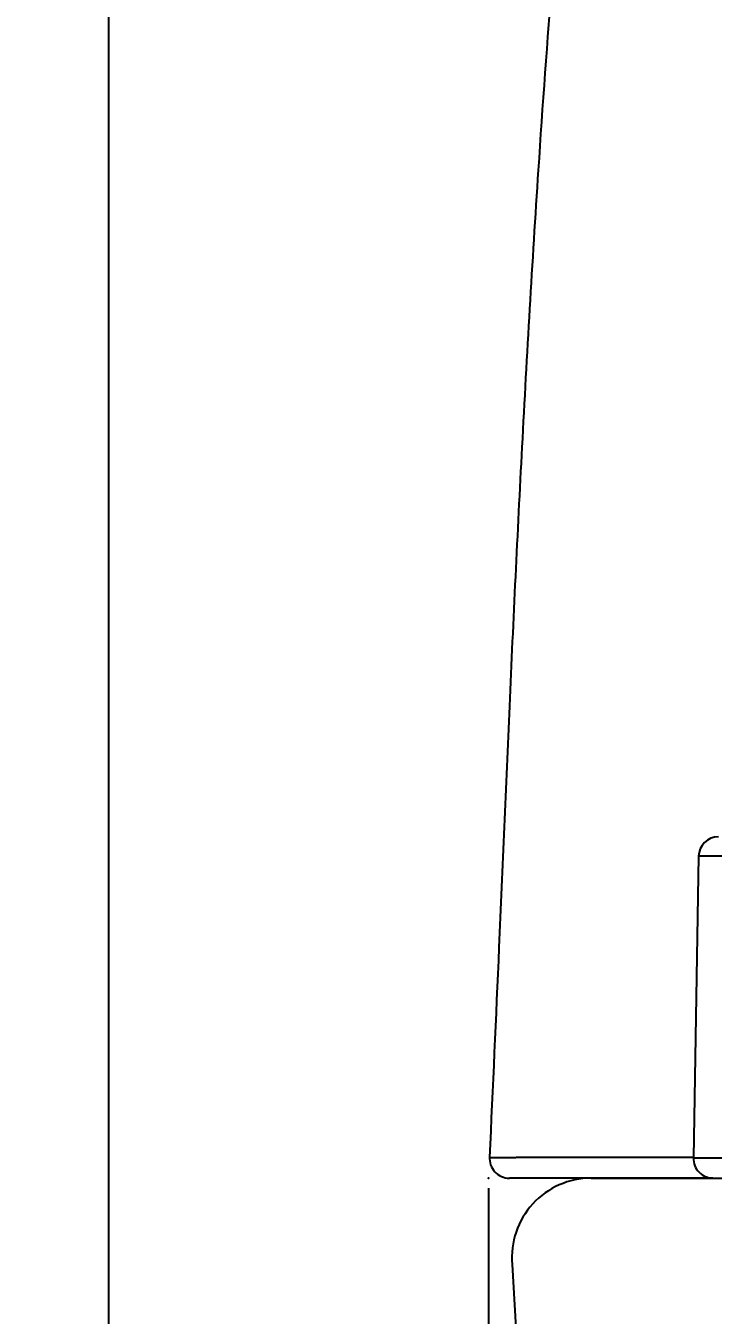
# Model space of a CAD drawing. Extents: x 2759 to 9191, y -64 to 2464.
# Drawn here: x 2892.5 to 2927.1, y 657 to 722 of the extents above; entities that cross this region are included whole.
import ezdxf

# ---------------------------------------------------------------- set-up
doc = ezdxf.new("R2010")
doc.units = 0
doc.header["$LTSCALE"] = 20
doc.header["$MEASUREMENT"] = 0
doc.layers.get('0').update_dxf_attribs({"linetype": 'CONTINUOUS'})
doc.layers.get('DEFPOINTS').update_dxf_attribs({"linetype": 'CONTINUOUS'})
doc.layers.add('1', color=7, linetype='CONTINUOUS')
doc.layers.add('6', color=6, linetype='CONTINUOUS')
doc.styles.get("Standard").update_dxf_attribs({"font": 'NanumGothic.ttf'})
doc.dimstyles.get("Standard").update_dxf_attribs({"dimtxt": 2.7, "dimasz": 2.5, "dimexe": 1.5, "dimexo": 1.5, "dimgap": 1.5, "dimtad": 1, "dimdec": 0, "dimlfac": 10, "dimzin": 0, "dimdsep": 46, "dimtxsty": 'Standard', "dimcen": 0, "dimclrt": 2, "dimadec": 0, "dimazin": 0, "dimtfac": 1, "dimtdec": 0, "dimtmove": 0, "dimatfit": 3, "dimfxl": 0, "dimtolj": 1, "dimtzin": 0, "dimarcsym": 0})

# ---------------------------------------------------------------- blocks, each defined once
blk = doc.blocks.new('*D44')
at = {"color": 3, "lineweight": -2, "ltscale": 10}
for p, q in [((2915.782, 663.435), (2915.782, 155.76)), ((3200.782, 205.096), (3200.782, 155.76)), ((2935.782, 160.76), (3180.782, 160.76))]:
    blk.add_line(p, q, dxfattribs=at)
at = {"color": 3, "ltscale": 10}
for points in [[(2935.782, 164.093), (2935.782, 157.426), (2915.782, 160.76)], [(3180.782, 164.093), (3180.782, 157.426), (3200.782, 160.76)]]:
    blk.add_solid(points, dxfattribs=at)
at = {"layer": 'DEFPOINTS', "color": 0, "ltscale": 10}
for p in [(2915.782, 664.935), (3200.782, 206.596), (3200.782, 160.76)]:
    blk.add_point(p, dxfattribs=at)
at = {"color": 2, "ltscale": 10, "insert": (3058.282, 184.368), "char_height": 25, "attachment_point": 5}
blk.add_mtext('\\A1;285', dxfattribs=at)
blk = doc.blocks.new('*D39')
at = {"color": 3, "lineweight": -2}
for p, q in [((2926.202, 778.935), (2779.894, 778.935)), ((2785.894, 754.935), (2785.894, 556.375)), ((2785.894, 307.687), (2785.894, 506.247)), ((2949.299, 283.687), (2779.894, 283.687))]:
    blk.add_line(p, q, dxfattribs=at)
at = {"color": 3}
for points in [[(2781.894, 754.935), (2789.894, 754.935), (2785.894, 778.935)], [(2781.894, 307.687), (2789.894, 307.687), (2785.894, 283.687)]]:
    blk.add_solid(points, dxfattribs=at)
at = {"layer": 'DEFPOINTS', "color": 0}
for p in [(2928.002, 778.935), (2785.894, 283.687), (2951.099, 283.687)]:
    blk.add_point(p, dxfattribs=at)
at = {"color": 2, "insert": (2785.894, 531.311), "char_height": 24, "attachment_point": 5}
blk.add_mtext('\\A1;495', dxfattribs=at)
blk = doc.blocks.new('*D43')
at = {"color": 3, "linetype": 'ByBlock', "lineweight": -2}
for p, q in [((3600.371, 707.347), (3600.371, 30.904)), ((2895.782, 282.187), (2895.782, 30.904)), ((2915.782, 35.904), (3580.371, 35.904))]:
    blk.add_line(p, q, dxfattribs=at)
at = {"color": 3}
for points in [[(2915.782, 39.238), (2915.782, 32.571), (2895.782, 35.904)], [(3580.371, 39.238), (3580.371, 32.571), (3600.371, 35.904)]]:
    blk.add_solid(points, dxfattribs=at)
at = {"layer": 'DEFPOINTS', "color": 0}
for p in [(3600.371, 708.847), (2895.782, 283.687), (3600.371, 35.904)]:
    blk.add_point(p, dxfattribs=at)
at = {"color": 2, "insert": (3244.56, 59.477), "char_height": 25, "attachment_point": 5}
blk.add_mtext('\\A1;705', dxfattribs=at)

msp = doc.modelspace()

# ---------------------------------------------------------------- linework, layer by layer
at = {"color": 7, "linetype": 'Continuous'}
for p, q in [((2926.367, 680.154), (2926.102, 664.953)), ((2926.102, 664.953), (2930.739, 664.953))]:
    msp.add_line(p, q, dxfattribs=at)
at = {"color": 7}
for p, q in [((2920.957, 663.935), (3584.337, 663.935)), ((2916.972, 659.59), (2925.366, 514.174))]:
    msp.add_line(p, q, dxfattribs=at)
at = {"color": 7, "linetype": 'Continuous'}
for centre, start, end in [((2927.367, 680.135), 90, 179), ((2916.834, 664.935), 175.88976, 270), ((2927.101, 664.935), 179, 270)]:
    msp.add_arc(centre, 1, start, end, dxfattribs=at)
for points, knots in [([(2926.643, 777.813), (2925.771, 774.366), (2924.144, 767.192), (2922.375, 756.299), (2920.955, 745.375), (2919.854, 734.816), (2918.98, 724.638), (2918.168, 713.333), (2917.457, 701.068), (2916.834, 688.013), (2916.338, 676.085), (2915.994, 668.511), (2915.833, 664.988)], [0, 0, 0, 0, 0.093853, 0.194418, 0.291462, 0.384978, 0.474963, 0.561419, 0.684493, 0.799626, 0.906817, 1, 1, 1, 1]), ([(2931.406, 680.153), (2931.135, 680.153), (2930.872, 680.153), (2930.361, 680.153), (2930.113, 680.153), (2929.752, 680.153), (2929.634, 680.153), (2929.459, 680.153), (2929.401, 680.153), (2929.286, 680.153), (2929.229, 680.153), (2928.949, 680.153), (2928.737, 680.153), (2928.336, 680.153), (2928.148, 680.153), (2927.883, 680.153), (2927.798, 680.153), (2927.674, 680.153), (2927.634, 680.153), (2927.555, 680.153), (2927.516, 680.153), (2927.328, 680.153), (2927.192, 680.153), (2926.951, 680.153), (2926.845, 680.153), (2926.708, 680.153), (2926.667, 680.153), (2926.61, 680.153), (2926.592, 680.153), (2926.558, 680.153), (2926.542, 680.153), (2926.468, 680.153), (2926.426, 680.153), (2926.378, 680.153), (2926.367, 680.153), (2926.367, 680.153)], [0, 0, 0, 0, 0.092411, 0.092411, 0.184822, 0.184822, 0.231028, 0.231028, 0.25413, 0.25413, 0.277233, 0.277233, 0.369644, 0.369644, 0.462055, 0.462055, 0.508261, 0.508261, 0.531363, 0.531363, 0.554466, 0.554466, 0.646877, 0.646877, 0.739288, 0.739288, 0.785494, 0.785494, 0.808597, 0.808597, 0.831699, 0.831699, 0.92411, 0.92411, 1, 1, 1, 1]), ([(2915.836, 664.984), (2915.836, 664.984), (2915.881, 664.984), (2916.023, 664.984), (2916.083, 664.984), (2916.23, 664.984), (2916.403, 664.984), (2916.633, 664.985), (2916.828, 664.985), (2916.897, 664.985), (2917.042, 664.985), (2917.118, 664.985), (2917.359, 664.986), (2917.535, 664.986), (2917.917, 664.986), (2918.122, 664.987), (2918.785, 664.987), (2919.287, 664.988), (2920.155, 664.989), (2920.463, 664.989), (2921.122, 664.99), (2921.823, 664.991), (2922.618, 664.991), (2923.465, 664.992), (2923.915, 664.993), (2924.872, 664.994), (2925.38, 664.994), (2925.981, 664.995), (2926.04, 664.995), (2926.1, 664.995)], [0, 0, 0, 0, 0.13191, 0.13191, 0.198133, 0.198133, 0.264357, 0.33058, 0.33058, 0.363692, 0.363692, 0.396804, 0.396804, 0.463027, 0.463027, 0.529251, 0.529251, 0.661698, 0.661698, 0.727921, 0.727921, 0.794144, 0.860368, 0.860368, 0.926591, 0.926591, 0.992815, 0.992815, 1, 1, 1, 1]), ([(2926.788, 663.935), (2926.279, 663.935), (2925.799, 663.935), (2924.869, 663.935), (2924.42, 663.935), (2923.575, 663.935), (2923.179, 663.935), (2922.434, 663.935), (2922.086, 663.935), (2921.431, 663.935), (2921.124, 663.935), (2920.263, 663.935), (2919.764, 663.935), (2918.889, 663.935), (2918.51, 663.935), (2918.033, 663.935), (2917.889, 663.935), (2917.631, 663.935), (2917.402, 663.935), (2917.23, 663.935), (2917.084, 663.935), (2917.024, 663.935), (2916.881, 663.935), (2916.835, 663.935), (2916.834, 663.935), (2916.834, 663.935), (2916.834, 663.935)], [0, 0, 0, 0, 0.063208, 0.063208, 0.13006, 0.13006, 0.196911, 0.196911, 0.263763, 0.263763, 0.330615, 0.330615, 0.464318, 0.464318, 0.598021, 0.598021, 0.664873, 0.664873, 0.731724, 0.798576, 0.798576, 0.865428, 0.865428, 0.999131, 0.999131, 1, 1, 1, 1]), ([(2927.077, 663.935), (2926.998, 663.935), (2926.92, 663.935), (2926.728, 663.935), (2926.616, 663.935), (2926.283, 663.935), (2926.069, 663.935), (2925.446, 663.935), (2925.059, 663.935), (2924.331, 663.935), (2923.991, 663.935), (2923.032, 663.935), (2922.475, 663.935), (2921.75, 663.935), (2921.527, 663.935), (2921.219, 663.935), (2921.12, 663.935), (2920.932, 663.935), (2920.842, 663.935), (2920.584, 663.935), (2920.429, 663.935), (2920.151, 663.935), (2920.027, 663.935), (2919.701, 663.935), (2919.543, 663.935), (2919.337, 663.935), (2919.288, 663.935), (2919.288, 663.935)], [0, 0, 0, 0, 0.01301, 0.01301, 0.032371, 0.032371, 0.071091, 0.071091, 0.148533, 0.148533, 0.225974, 0.225974, 0.380858, 0.380858, 0.458299, 0.458299, 0.49702, 0.49702, 0.535741, 0.535741, 0.613182, 0.613182, 0.690624, 0.690624, 0.845507, 0.845507, 1, 1, 1, 1])]:
    msp.add_open_spline(points, degree=3, knots=knots, dxfattribs=at)
msp.add_point((2915.784, 663.935), dxfattribs=at)
at = {"layer": '1', "color": 7, "linetype": 'Continuous'}
msp.add_arc((2920.957, 659.935), 4, 90, 184.94834, dxfattribs=at)
at = {"layer": '6'}
msp.add_lwpolyline([(3896.64, 2208.721), (2896.64, 2208.721), (2896.64, 283.687), (4824.14, 283.687), (4824.14, 1308.687)], dxfattribs=at)

# ---------------------------------------------------------------- dimensions: what is measured, and where the dimension line sits
dim = msp.add_linear_dim(base=(2785.894, 283.687), p1=(2928.002, 778.935), p2=(2951.099, 283.687), angle=90, dimstyle='Standard', override={"dimscale": 1.2, "dimtxt": 20, "dimasz": 20, "dimexe": 5, "dimgap": 10, "dimtih": 1, "dimtoh": 1, "dimlfac": 1, "dimzin": 12, "dimclrd": 3, "dimclre": 3, "dimazin": 2, "dimarcsym": 1})
dim.commit()
dim.dimension.update_dxf_attribs({"geometry": '*D39', "text_midpoint": (2785.894, 531.311)})
dim = msp.add_linear_dim(base=(3600.371, 35.904), p1=(2895.782, 283.687), p2=(3600.371, 708.847), dimstyle='Standard', override={"dimtxt": 25, "dimasz": 20, "dimexe": 5, "dimgap": 10, "dimlfac": 1, "dimzin": 12, "dimclrd": 3, "dimclre": 3, "dimazin": 2, "dimarcsym": 1})
dim.commit()
dim.dimension.update_dxf_attribs({"geometry": '*D43', "text_midpoint": (3244.56, 35.904), "dimtype": 160})
at = {"color": 7, "ltscale": 10}
dim = msp.add_linear_dim(base=(3200.782, 160.76), p1=(2915.782, 664.935), p2=(3200.782, 206.596), dimstyle='Standard', override={"dimtxt": 25, "dimasz": 20, "dimexe": 5, "dimgap": 10, "dimlfac": 1, "dimclrd": 3, "dimclre": 3}, dxfattribs=at)
dim.commit()
dim.dimension.update_dxf_attribs({"geometry": '*D44', "text_midpoint": (3058.282, 184.368)})

doc.saveas('drawing.dxf')
